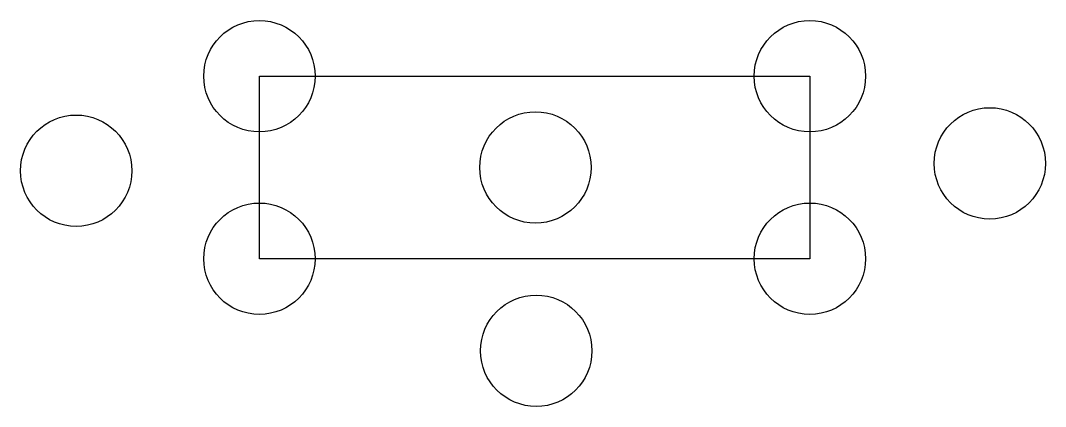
# Model space of a CAD drawing. Header units: millimetres. Extents: x -32 to 529, y 69 to 280.
import ezdxf

# ---------------------------------------------------------------- set-up
doc = ezdxf.new("R2010")
doc.units = ezdxf.units.MM

msp = doc.modelspace()

# ---------------------------------------------------------------- linework, layer by layer
msp.add_lwpolyline([(98.46, 250), (400.06, 250), (400.06, 150.06), (98.46, 150.06)], close=True)
for centre in [(98.46, 250), (400.06, 250), (249.71, 200.03), (498.66, 202.26), (-1.92, 198.25), (98.46, 150.06), (400.06, 150.06), (250.15, 99.65)]:
    msp.add_circle(centre, 30.5)

doc.saveas('drawing.dxf')
